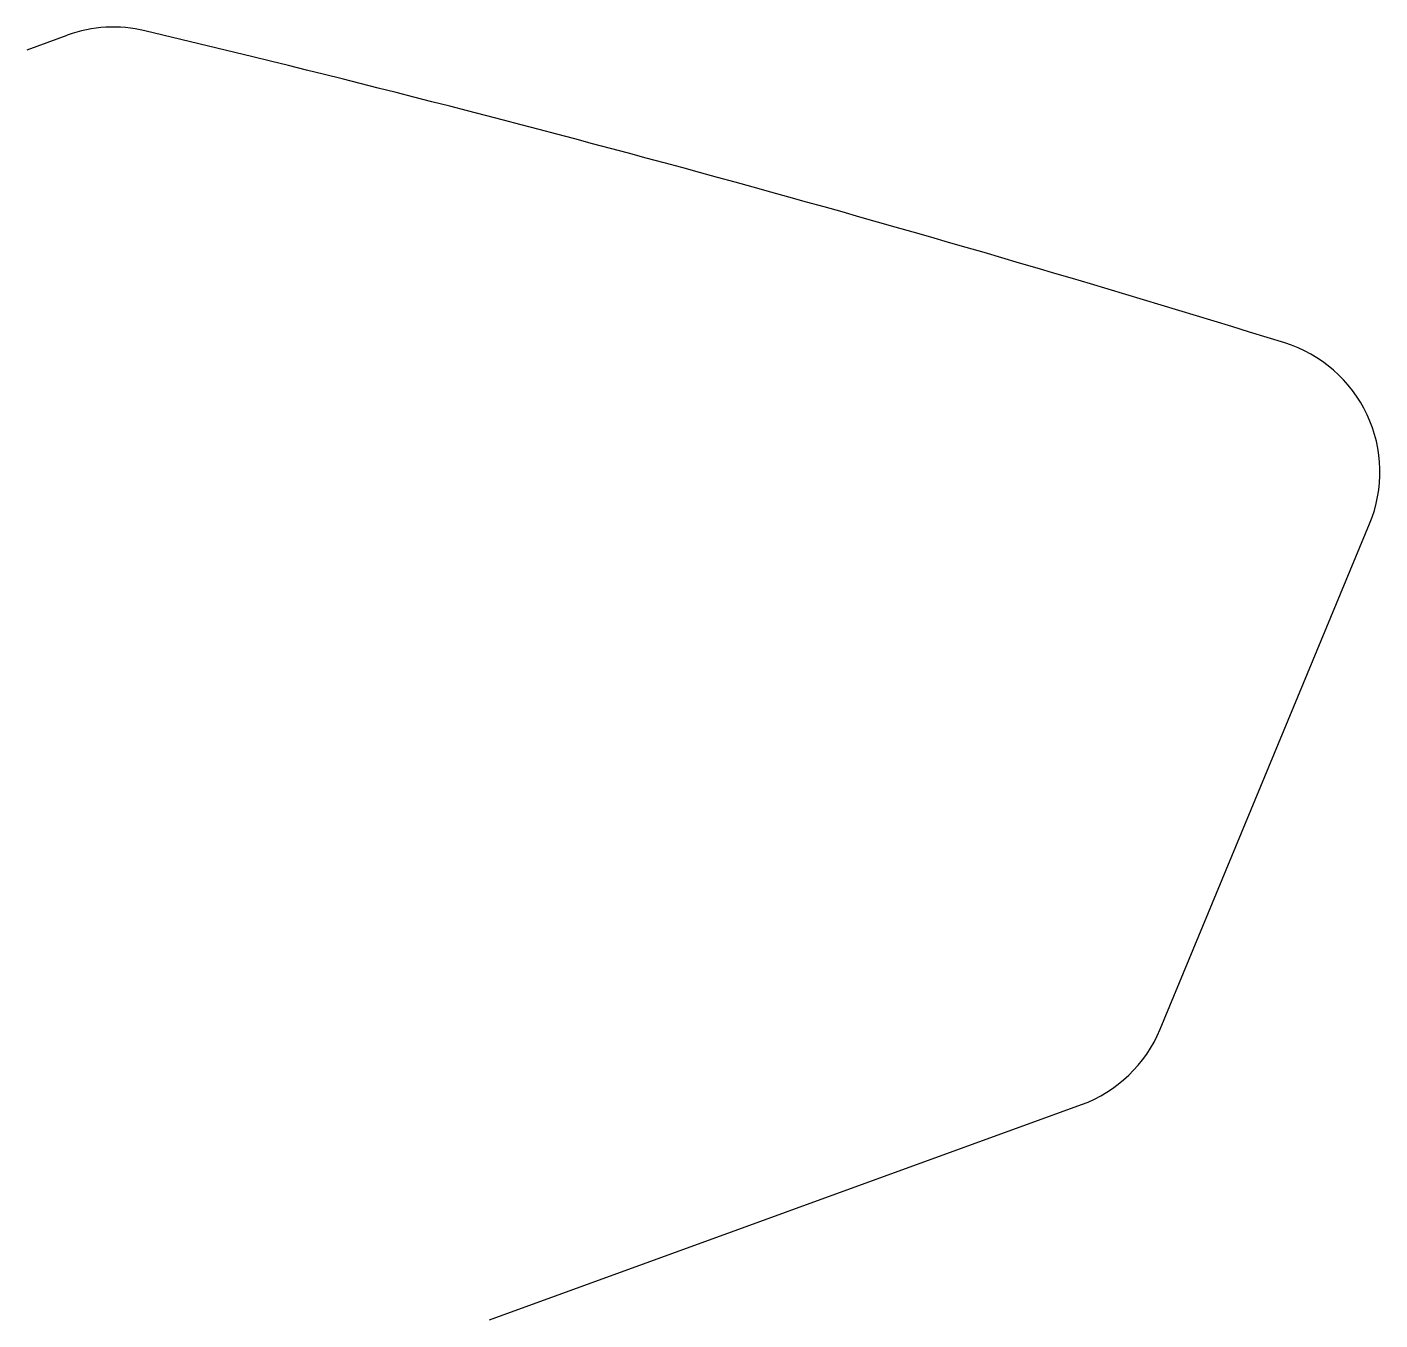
# Model space of a CAD drawing. Extents: x 17.76 to 23.76, y 70.91 to 76.65.
import ezdxf

# ---------------------------------------------------------------- set-up
doc = ezdxf.new("R2010")
doc.units = 0
for name, color, linetype in [('Shape022', 7, 'CONTINUOUS'), ('Shape023', 7, 'CONTINUOUS'), ('Shape024', 7, 'CONTINUOUS'), ('Shape025', 7, 'CONTINUOUS'), ('Shape026', 7, 'CONTINUOUS'), ('Shape027', 7, 'CONTINUOUS'), ('Shape028', 7, 'CONTINUOUS')]:
    doc.layers.add(name, color=color, linetype=linetype)

msp = doc.modelspace()

# ---------------------------------------------------------------- linework, layer by layer
at = {"layer": 'Shape022'}
msp.add_arc((0, 0), 78.78, 72.7658, 76.5804, dxfattribs=at)
at = {"layer": 'Shape023'}
msp.add_arc((23.1631, 74.6698), 0.6, -22.5, 72.7658, dxfattribs=at)
at = {"layer": 'Shape024'}
msp.add_line((22.7879, 72.1962), (23.7174, 74.4402), dxfattribs=at)
at = {"layer": 'Shape025'}
msp.add_line((19.8123, 70.906), (22.4388, 71.862), dxfattribs=at)
at = {"layer": 'Shape026'}
msp.add_arc((22.2336, 72.4258), 0.6, -70, -22.5, dxfattribs=at)
at = {"layer": 'Shape027'}
msp.add_arc((18.1441, 76.0454), 0.6, 76.5804, 110, dxfattribs=at)
at = {"layer": 'Shape028'}
msp.add_line((17.7602, 76.5442), (17.9389, 76.6092), dxfattribs=at)

doc.saveas('drawing.dxf')
